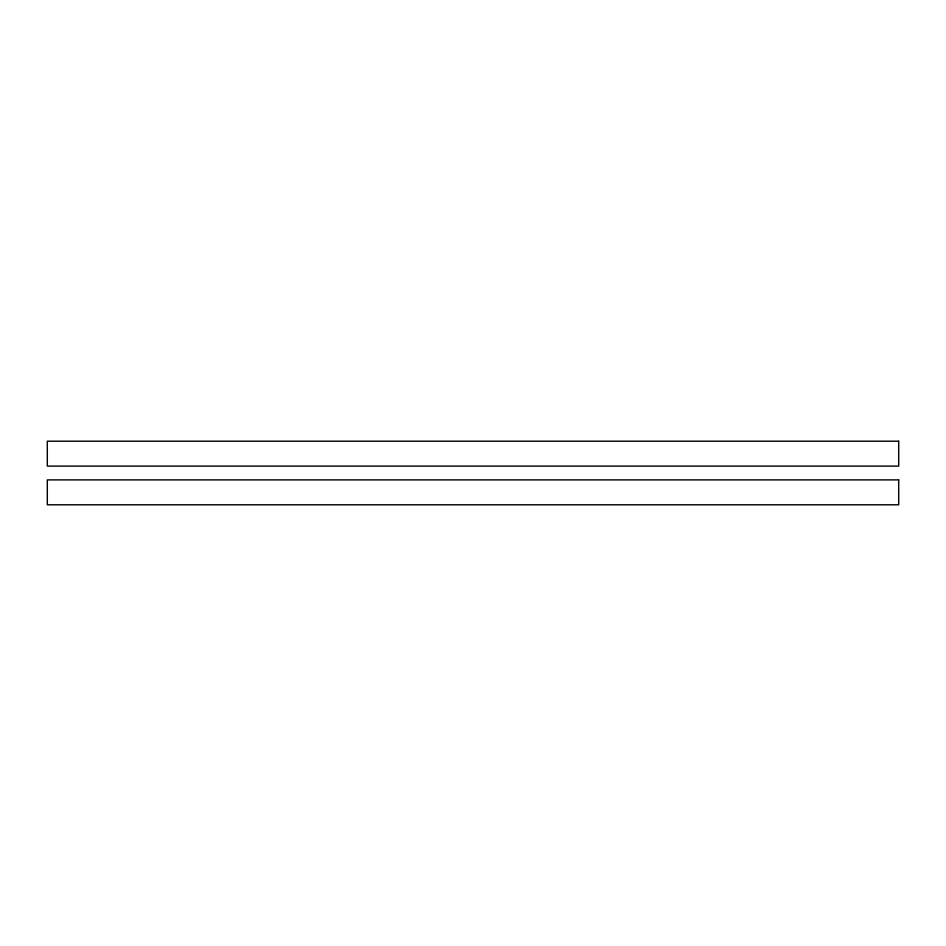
<?xml version="1.0" encoding="UTF-8"?>
<svg xmlns="http://www.w3.org/2000/svg" width="946" height="946" viewBox="0 0 946 946"><rect width="100%" height="100%" fill="white"/><g stroke="black" fill="none" stroke-linecap="round" stroke-linejoin="round"><path stroke-width="1.42" d="M898.7 441.203L47.3 441.203L47.3 466.106L898.7 466.106L898.7 441.203M898.7 479.894L47.3 479.894L47.3 504.797L898.7 504.797L898.7 479.894"/></g></svg>
